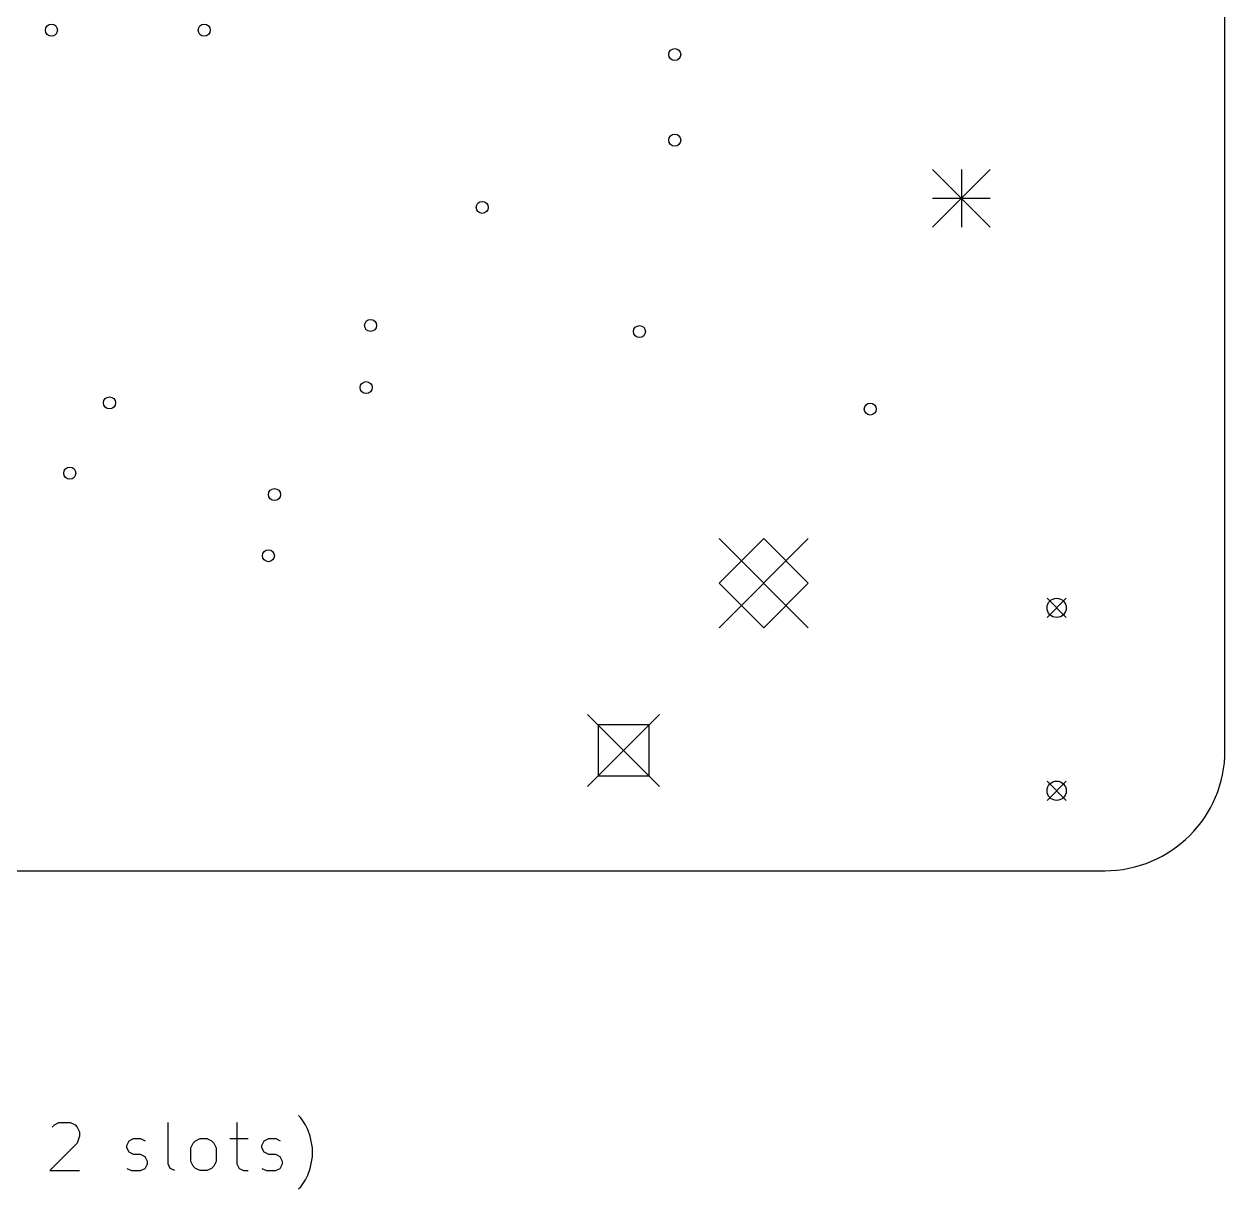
# Model space of a CAD drawing. Extents: x 48 to 150, y -180 to -50.
# Drawn here: x 100.08 to 150, y -163.23 to -114.81 of the extents above; entities that cross this region are included whole.
import ezdxf

# ---------------------------------------------------------------- set-up
doc = ezdxf.new("R2010")
doc.units = 0
doc.layers.add('BLACK', color=7, linetype='CONTINUOUS')

msp = doc.modelspace()

# ---------------------------------------------------------------- linework, layer by layer
at = {"layer": 'BLACK', "linetype": 'CONTINUOUS'}
for p, q in [((150, -145), (150, -55)), ((137.845, -120.848), (140.245, -123.248)), ((140.245, -120.848), (137.845, -123.248)), ((139.045, -120.848), (139.045, -123.248)), ((137.845, -122.048), (140.245, -122.048)), ((128.975, -136.198), (132.675, -139.898)), ((132.675, -136.198), (128.975, -139.898)), ((130.825, -136.198), (128.975, -138.048)), ((132.675, -138.048), (130.825, -136.198)), ((128.975, -138.048), (130.825, -139.898)), ((130.825, -139.898), (132.675, -138.048)), ((142.602, -138.675), (143.402, -139.475)), ((143.402, -138.675), (142.602, -139.475)), ((123.5, -143.5), (126.5, -146.5)), ((126.5, -143.5), (123.5, -146.5)), ((126.061, -143.939), (123.939, -143.939)), ((123.939, -143.939), (123.939, -146.061)), ((126.061, -146.061), (126.061, -143.939)), ((123.939, -146.061), (126.061, -146.061)), ((142.602, -146.275), (143.402, -147.075)), ((143.402, -146.275), (142.602, -147.075)), ((55, -150), (145, -150)), ((111.588, -160.274), (111.493, -160.179)), ((101.245, -160.655), (101.34, -160.56)), ((101.34, -160.56), (101.531, -160.465)), ((101.531, -160.465), (102.007, -160.465)), ((102.007, -160.465), (102.198, -160.56)), ((102.198, -160.56), (102.293, -160.655)), ((102.293, -160.655), (102.388, -160.846)), ((106.064, -162.179), (106.064, -160.465)), ((108.921, -160.465), (108.921, -162.179)), ((111.779, -160.56), (111.588, -160.274)), ((111.874, -160.75), (111.779, -160.56)), ((102.388, -161.036), (102.293, -161.322)), ((102.388, -160.846), (102.388, -161.036)), ((104.35, -161.417), (104.445, -161.227)), ((104.445, -161.227), (104.636, -161.131)), ((104.636, -161.131), (104.921, -161.131)), ((104.921, -161.131), (105.112, -161.227)), ((107.112, -161.322), (107.207, -161.227)), ((107.207, -161.227), (107.398, -161.131)), ((107.398, -161.131), (107.683, -161.131)), ((107.683, -161.131), (107.874, -161.227)), ((107.874, -161.227), (107.969, -161.322)), ((108.636, -161.131), (109.398, -161.131)), ((109.969, -161.417), (110.064, -161.227)), ((110.064, -161.227), (110.255, -161.131)), ((110.255, -161.131), (110.54, -161.131)), ((110.54, -161.131), (110.731, -161.227)), ((111.969, -161.036), (111.874, -160.75)), ((112.064, -161.512), (111.969, -161.036)), ((102.293, -161.322), (101.15, -162.465)), ((104.35, -161.512), (104.35, -161.417)), ((104.445, -161.703), (104.35, -161.512)), ((104.636, -161.798), (104.445, -161.703)), ((107.017, -161.512), (107.112, -161.322)), ((107.017, -162.084), (107.017, -161.512)), ((107.969, -161.322), (108.064, -161.512)), ((108.064, -161.512), (108.064, -162.084)), ((109.969, -161.512), (109.969, -161.417)), ((110.064, -161.703), (109.969, -161.512)), ((110.255, -161.798), (110.064, -161.703)), ((112.064, -161.893), (112.064, -161.512)), ((104.921, -161.798), (104.636, -161.798)), ((105.112, -161.893), (104.921, -161.798)), ((105.207, -162.084), (105.112, -161.893)), ((105.112, -162.37), (105.207, -162.179)), ((105.207, -162.179), (105.207, -162.084)), ((106.16, -162.37), (106.064, -162.179)), ((107.112, -162.274), (107.017, -162.084)), ((108.064, -162.084), (107.969, -162.274)), ((108.921, -162.179), (109.017, -162.37)), ((110.54, -161.798), (110.255, -161.798)), ((110.731, -161.893), (110.54, -161.798)), ((110.826, -162.084), (110.731, -161.893)), ((110.731, -162.37), (110.826, -162.179)), ((110.826, -162.179), (110.826, -162.084)), ((111.969, -162.37), (112.064, -161.893)), ((101.15, -162.465), (102.388, -162.465)), ((104.35, -162.37), (104.54, -162.465)), ((104.54, -162.465), (104.921, -162.465)), ((104.921, -162.465), (105.112, -162.37)), ((106.35, -162.465), (106.16, -162.37)), ((107.207, -162.37), (107.112, -162.274)), ((107.398, -162.465), (107.207, -162.37)), ((107.683, -162.465), (107.398, -162.465)), ((107.874, -162.37), (107.683, -162.465)), ((107.969, -162.274), (107.874, -162.37)), ((109.017, -162.37), (109.207, -162.465)), ((109.207, -162.465), (109.398, -162.465)), ((109.969, -162.37), (110.16, -162.465)), ((110.16, -162.465), (110.54, -162.465)), ((110.54, -162.465), (110.731, -162.37)), ((111.779, -162.846), (111.874, -162.655)), ((111.874, -162.655), (111.969, -162.37)), ((111.493, -163.227), (111.588, -163.131)), ((111.588, -163.131), (111.779, -162.846))]:
    msp.add_line(p, q, dxfattribs=at)
at = {"layer": 'BLACK'}
for centre, radius in [((101.219, -115.062), 0.25), ((107.569, -115.062), 0.25), ((127.127, -116.078), 0.25), ((127.127, -119.634), 0.25), ((119.126, -122.428), 0.25), ((114.484, -127.336), 0.25), ((125.66, -127.59), 0.25), ((114.3, -129.921), 0.25), ((103.632, -130.556), 0.25), ((135.255, -130.81), 0.25), ((101.981, -133.477), 0.25), ((110.49, -134.366), 0.25), ((110.236, -136.906), 0.25), ((143.002, -139.075), 0.4), ((143.002, -146.675), 0.4)]:
    msp.add_circle(centre, radius, dxfattribs=at)
msp.add_arc((145, -145), 5, -90, 0, dxfattribs=at)

doc.saveas('drawing.dxf')
